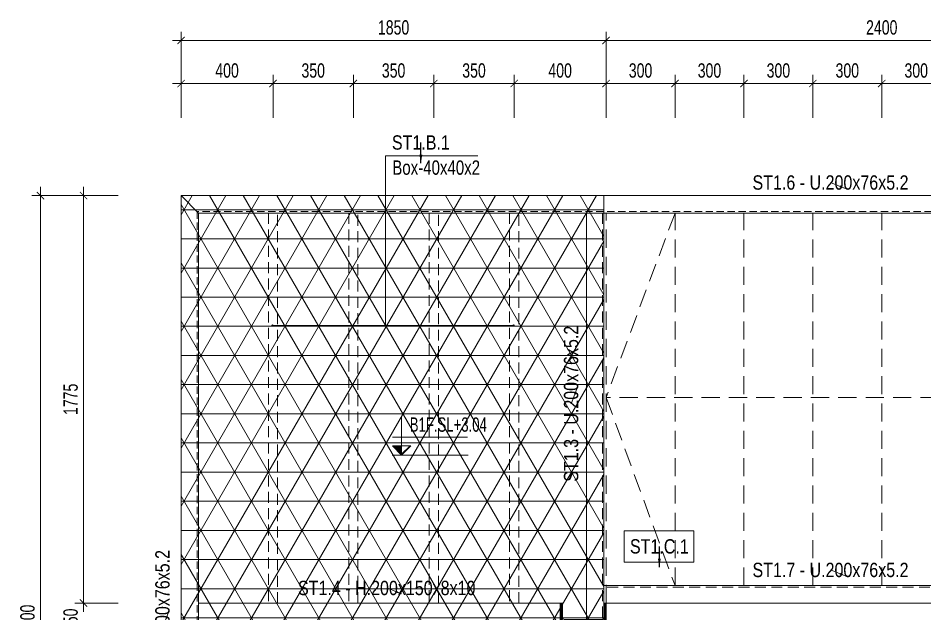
# Model space of a CAD drawing. Header units: millimetres. Extents: x 80771 to 163038, y -101774 to -59328.
# Drawn here: x 81699 to 85646, y -61923 to -59328 of the extents above; entities that cross this region are included whole.
import ezdxf
from ezdxf.enums import TextEntityAlignment as Align

# ---------------------------------------------------------------- set-up
doc = ezdxf.new("R2010")
doc.units = ezdxf.units.MM
doc.linetypes.add('HIDDEN2', pattern=[4.762499999999999, 3.175, -1.5875])
for name, color, linetype, lineweight in [('$0$NDC_S_ANNO', 7, 'Continuous', 20), ('$0$NDC_S_DIM', 1, 'Continuous', 15), ('NDC_S-ANNO', 7, 'Continuous', 20), ('NDC_S-BEAM-NAME-VERT', 7, 'Continuous', 20), ('NDC_S-BEAM-STEL', 30, 'HIDDEN2', 18), ('NDC_S-COLS-NAME', 7, 'Continuous', 20), ('NDC_S-COLS-STEL', 2, 'Continuous', 20), ('NDC_S-DIMS', 1, 'Continuous', 15), ('NDC_S-HIDN', 8, 'HIDDEN2', 13), ('NDC_S-MARK', 1, 'Continuous', 15), ('NDC_S-TEXT-SYMB', 7, 'Continuous', 20), ('NDC_S-TEXT-VIE', 7, 'Continuous', 20), ('NDC_S_ANNO', 7, 'Continuous', 20), ('NDC_S_BEAM NAME', 7, 'Continuous', 9), ('NDC_S_CONTINUOUS', 3, 'Continuous', 20), ('NDC_S_DIM', 1, 'Continuous', 15), ('NDC_S_HATCH MATERIAL', 8, 'Continuous', 13), ('NDC_S_TEXT SYMBOL', 7, 'Continuous', 20)]:
    doc.layers.add(name, color=color, linetype=linetype, lineweight=lineweight)
doc.styles.add('$0$ARIAL', font='arial.ttf', dxfattribs={"width": 0.8})
doc.styles.add('$0$NDC_DIM', font='', dxfattribs={"width": 0.75})
doc.styles.add('ARIAL', font='arial.ttf', dxfattribs={"width": 0.8})
doc.styles.add('NDC_ANNO', font='', dxfattribs={"width": 0.8})
doc.styles.add('NDC_ARIAL', font='arial.ttf', dxfattribs={"width": 0.85})
doc.styles.add('NDC_DIM', font='', dxfattribs={"width": 0.75})
doc.styles.get('$0$NDC_DIM').set_extended_font_data('Dotum')
doc.styles.get('NDC_ANNO').set_extended_font_data('Dotum')
doc.styles.get('NDC_DIM').set_extended_font_data('Dotum')
doc.dimstyles.new('$0$NDC_dim_iso', dxfattribs={"dimtxt": 2.5, "dimasz": 1, "dimexe": 1.5, "dimexo": 2.5, "dimgap": 1, "dimtad": 1, "dimdec": 0, "dimzin": 0, "dimdsep": 46, "dimtxsty": '$0$NDC_DIM', "dimblk": '$0$DIMMARK', "dimcen": 0.09, "dimdle": 1.2, "dimclrd": 1, "dimclre": 1, "dimclrt": 3, "dimadec": 0, "dimazin": 0, "dimtfac": 1, "dimtdec": 0, "dimtix": 1, "dimtofl": 0, "dimtmove": 0, "dimatfit": 3, "dimfxl": 8, "dimfxlon": 1, "dimtolj": 1, "dimtzin": 0, "dimarcsym": 0})
doc.dimstyles.new('NDC_dim_25', dxfattribs={"dimscale": 25, "dimtxt": 2.5, "dimasz": 1.5, "dimexe": 1.5, "dimexo": 2.5, "dimgap": 1, "dimtad": 1, "dimdec": 0, "dimrnd": 0.001, "dimzin": 0, "dimdsep": 46, "dimtxsty": 'NDC_DIM', "dimblk": 'DIMMARK', "dimcen": 0, "dimdle": 1.2, "dimclrd": 256, "dimclre": 256, "dimclrt": 3, "dimadec": 0, "dimazin": 0, "dimtfac": 1, "dimtdec": 0, "dimtix": 1, "dimtofl": 0, "dimtmove": 2, "dimatfit": 3, "dimfxl": 6, "dimfxlon": 1, "dimtolj": 1, "dimtzin": 0, "dimlwd": -1, "dimlwe": -1, "dimarcsym": 0})
doc.dimstyles.new('NDC_dim_iso', dxfattribs={"dimtxt": 2.5, "dimasz": 1.5, "dimexe": 1.5, "dimexo": 1.5, "dimgap": 1, "dimtad": 1, "dimdec": 0, "dimrnd": 0.001, "dimzin": 0, "dimdsep": 46, "dimtxsty": 'NDC_DIM', "dimblk": 'DIMMARK', "dimcen": 0, "dimdle": 1.2, "dimclrd": 256, "dimclre": 256, "dimclrt": 3, "dimadec": 0, "dimazin": 0, "dimtfac": 1, "dimtdec": 0, "dimtix": 1, "dimtofl": 0, "dimtmove": 2, "dimatfit": 3, "dimfxl": 6, "dimfxlon": 1, "dimtolj": 1, "dimtzin": 0, "dimlwd": -1, "dimlwe": -1, "dimarcsym": 0})

# ---------------------------------------------------------------- blocks, each defined once
blk = doc.blocks.new('*U99')
for p, q in [((0.6502196850394916, 7.480314686706894), (-1.86925590551001, 7.480314686706895)), ((0.9260196850394917, 7.204514686706894), (0.9260196850394938, 0.6695005134808927)), ((1.240980314960485, 7.204514686706894), (1.240980314960487, 0.6695005134808927)), ((1.516780314960485, 7.480314686706894), (4.036255905509978, 7.480314686706897)), ((0.6502196850394913, 0.3937005134808928), (-1.869255905510008, 0.3937005134808915)), ((1.51678031496049, 0.3937005134808931), (4.03625590550998, 0.3937005134808934))]:
    blk.add_line(p, q)
for points in [[(4.036255905509978, 7.480314686706897), (4.036255905509977, 7.874015474108894), (-1.86925590551001, 7.874015474108893), (-1.869255905510011, 7.480314686706895)], [(-1.869255905510008, 0.3937005134808915), (-1.869255905510008, -2.739211066304925e-07), (4.03625590550998, -2.739211047242646e-07), (4.03625590550998, 0.3937005134808934)]]:
    blk.add_lwpolyline(points)
for centre, radius, start, end in [((0.6502196850394917, 7.204514686706894), 0.2757999999999995, 360, 450), ((1.516780314960485, 7.204514686706894), 0.2758, 90, 180), ((0.6502196850394912, 0.6695005134808923), 0.2758, 270, 360), ((1.51678031496049, 0.6695005134808927), 0.2758, 180, 270)]:
    blk.add_arc(centre, radius, start, end)
blk = doc.blocks.new('TT1')
at = {"layer": 'NDC_S_HATCH MATERIAL'}
h = blk.add_hatch(dxfattribs=at)
h.set_pattern_fill('NET3', color=256, scale=40)
h.set_pattern_definition([(0, (61817.36769921484, 46136.74623029912), (0, 127), []), (59.99999999999999, (61817.36769921484, 46136.74623029912), (-109.9852262806237, 63.50000000000001), []), (120, (61817.36769921484, 46136.74623029912), (-109.9852262806237, -63.49999999999997), [])])
h.paths.add_polyline_path([(0, 3699.999999999971), (1839.99999999992, 3699.999999999971), (1839.99999999992, 0), (0, 0)])
h = blk.add_hatch(dxfattribs=at)
h.set_pattern_fill('ANSI31', color=256)
h.set_pattern_definition([(45, (60813.48800817122, 46692.38062624838), (-2.245064030267288, 2.245064030267288), [])])
edge = h.paths.add_edge_path()
edge.add_line((1659.999999999978, 1775.000000000044), (1649.999999999964, 1775.000000000044))
edge.add_line((1649.999999999964, 1775.000000000044), (1649.999999999964, 1924.999999999949))
edge.add_line((1649.999999999964, 1924.999999999949), (1659.999999999978, 1924.999999999949))
edge = h.paths.add_edge_path()
edge.add_line((1832.994679999916, 1846), (1667.005319999975, 1846))
edge = h.paths.add_edge_path()
edge.add_line((1832.994679999916, 1853.999999999993), (1667.005319999975, 1853.999999999993))
edge = h.paths.add_edge_path(flags=16)
edge.add_line((1659.999999999978, 1838.994680000003), (1659.999999999978, 1775.000000000044))
edge = h.paths.add_edge_path()
edge.add_line((1839.99999999992, 1838.994680000003), (1839.99999999992, 1775.000000000044))
edge = h.paths.add_edge_path(flags=16)
edge.add_line((1659.999999999978, 1861.005319999997), (1659.999999999978, 1924.999999999949))
edge = h.paths.add_edge_path()
edge.add_line((1839.99999999992, 1861.005319999997), (1839.99999999992, 1924.999999999949))
edge = h.paths.add_edge_path()
edge.add_line((1839.99999999992, 1924.999999999949), (1849.999999999927, 1924.999999999949))
edge.add_line((1849.999999999927, 1924.999999999949), (1849.999999999927, 1775.000000000044))
edge.add_line((1849.999999999927, 1775.000000000044), (1839.99999999992, 1775.000000000044))
edge = h.paths.add_edge_path()
edge.add_arc((1667.005319999975, 1838.994680000003), 7.005320000000003, 90, 180)
edge = h.paths.add_edge_path()
edge.add_arc((1667.005319999975, 1861.005319999997), 7.005320000000003, 180, 270)
edge = h.paths.add_edge_path()
edge.add_arc((1832.994679999916, 1838.994680000003), 7.00531999999999, 0, 90)
edge = h.paths.add_edge_path()
edge.add_arc((1832.994679999916, 1861.005319999997), 7.005320000000003, 270, 360)
at = {"layer": 'NDC_S-BEAM-STEL', "ltscale": 15}
blk.add_line((1833.99999999992, 3623.999999999978), (1833.99999999992, 76), dxfattribs=at)
for points in [[(420.0000758170427, 3624.000019402942), (380.0000758170427, 3624.000019402942), (379.9999999999272, 1925.000000000029), (419.9999999999272, 1925.000000000029)], [(770.0000758170427, 3623.999999999971), (730.0000758170427, 3623.999999999971), (729.9999999999272, 1924.999980597058), (769.9999999999272, 1924.999980597058)], [(1120.000075817043, 3623.999980597), (1080.000075817043, 3623.999980597), (1079.999999999927, 1924.999961194088), (1119.999999999927, 1924.999961194088)], [(1470.000075817043, 3623.999980597), (1430.000075817043, 3623.999980597), (1429.999999999927, 1924.999961194088), (1469.999999999927, 1924.999961194088)]]:
    blk.add_lwpolyline(points, close=True, dxfattribs=at)
blk.add_lwpolyline([(4260.000000000095, 1995.000000000015), (1839.99999999992, 1995.000000000029)], dxfattribs=at)
at = {"layer": 'NDC_S-HIDN', "ltscale": 25}
for p, q in [((1850.000000000015, 1925.000000000029), (1850.000000000022, 3623.999999999978)), ((2149.999999999935, 2001.000000000029), (2150.000000000022, 3623.999999999978)), ((2449.999999999935, 2001.000000000022), (2450.000000000022, 3623.999999999978)), ((2749.999999999935, 2001.000000000022), (2750.000000000022, 3623.999999999978)), ((3049.999999999935, 2001.000000000022), (3050.000000000022, 3623.999999999978))]:
    blk.add_line(p, q, dxfattribs=at)
blk.add_lwpolyline([(0, 3699.999999999971), (1839.99999999992, 3699.999999999971), (1839.99999999992, 0), (0, 0)], close=True, dxfattribs=at)
at = {"layer": 'NDC_S-HIDN', "ltscale": 10}
blk.add_lwpolyline([(2009.517551914672, 70), (6030.000000000015, 70), (6030.000000000015, 3629.999999999985), (70, 3629.999999999971), (70, 70), (1968.387617221102, 70)], dxfattribs=at)
at = {"layer": 'NDC_S-HIDN', "ltscale": 25}
for points in [[(2150.000000000022, 3623.999999999978), (1850.000000000015, 2820.22030382738), (2149.999999999935, 2001.000000000029)], [(4249.999999999971, 2820.22030382738), (1850.000000000015, 2820.22030382738)]]:
    blk.add_lwpolyline(points, dxfattribs=at)
at = {"layer": 'NDC_S_CONTINUOUS'}
for p, q in [((0, 3699.999999999971), (76, 3623.999999999971)), ((1763.99999999992, 3623.999999999978), (1763.99999999992, 76)), ((1839.99999999992, 3623.999999999978), (1839.99999999992, 76)), ((1649.999999999964, 1925.000000000029), (76, 1925.000000000029))]:
    blk.add_line(p, q, dxfattribs=at)
for points in [[(2009.517551914672, 0), (6100.000000000015, 0), (6100.000000000015, 3699.999999999985), (0, 3699.999999999971), (0, 0), (1968.387617221102, 0)], [(2009.517551914672, 76), (6024.000000000015, 76), (6024.000000000015, 3623.999999999985), (76, 3623.999999999971), (76, 76), (1968.387617221102, 76)], [(4260.000000000095, 2001.000000000015), (1839.99999999992, 2001.000000000029)], [(1659.999999999978, 1925.000000000029), (1649.999999999964, 1925.000000000029), (1649.999999999964, 1774.999999999971), (1659.999999999978, 1774.999999999971)], [(4260.000000000095, 1925.000000000015), (1839.99999999992, 1925.000000000029)]]:
    blk.add_lwpolyline(points, dxfattribs=at)
at = {"layer": 'NDC_S-COLS-STEL', "xscale": -25.40000000000001, "yscale": 25.40000000000001, "zscale": 25.4, "rotation": 270}
blk.add_blockref('*U99', (1650.000006957562, 1822.479099999997), dxfattribs=at)
blk = doc.blocks.new('DIMMARK')
at = {"layer": 'NDC_S_DIM', "color": 1}
blk.add_line((-1.5, 0), (1, 0), dxfattribs=at)
at = {"layer": 'NDC_S_DIM', "color": 2, "const_width": 0.1}
blk.add_lwpolyline([(-0.4242640687119285, -0.4242640687119285), (0.4242640687119285, 0.4242640687119285)], dxfattribs=at)
blk = doc.blocks.new('*D564')
at = {"layer": 'Defpoints', "color": 0, "transparency": 16777216}
for p in [(81983.98831728361, -61875.57820630623), (82408.63948109563, -61875.57820630623), (82408.63948109563, -62025.57820630623)]:
    blk.add_point(p, dxfattribs=at)
at = {"layer": 'NDC_S_DIM', "transparency": 16777216}
for p, q in [((81983.98831728361, -61838.07820630623), (81983.98831728361, -61800.57820630623)), ((82133.98831728361, -61875.57820630623), (81946.48831728361, -61875.57820630623)), ((82133.98831728361, -62025.57820630623), (81946.48831728361, -62025.57820630623)), ((81983.98831728361, -62063.07820630623), (81983.98831728361, -62100.57820630623))]:
    blk.add_line(p, q, dxfattribs=at)
at = {"layer": 'NDC_S_DIM', "transparency": 16777216, "xscale": 37.5, "yscale": 37.5, "zscale": 37.5}
for p, rotation in [((81983.98831728361, -61875.57820630623), 270), ((81983.98831728361, -62025.57820630623), 90)]:
    blk.add_blockref('DIMMARK', p, dxfattribs=dict(at, rotation=rotation))
at = {"layer": 'NDC_S_DIM', "color": 3, "transparency": 16777216, "insert": (81927.69591565536, -61950.57820630624), "char_height": 62.5, "attachment_point": 5, "rotation": 90, "style": 'NDC_DIM'}
blk.add_mtext('\\A1;150', dxfattribs=at)
blk = doc.blocks.new('*D565')
at = {"layer": 'Defpoints', "color": 0, "transparency": 16777216}
for p in [(81983.98831728361, -60100.57820630627), (82408.63948109563, -60100.57820630627), (82408.63948109563, -61875.57820630623)]:
    blk.add_point(p, dxfattribs=at)
at = {"layer": 'NDC_S_DIM', "transparency": 16777216}
for p, q in [((82133.98831728361, -60100.57820630627), (81946.48831728361, -60100.57820630627)), ((81983.98831728361, -61838.07820630623), (81983.98831728361, -60138.07820630627)), ((82133.98831728361, -61875.57820630623), (81946.48831728361, -61875.57820630623))]:
    blk.add_line(p, q, dxfattribs=at)
at = {"layer": 'NDC_S_DIM', "transparency": 16777216, "xscale": 37.5, "yscale": 37.5, "zscale": 37.5}
for p, rotation in [((81983.98831728361, -60100.57820630627), 90), ((81983.98831728361, -61875.57820630623), 270)]:
    blk.add_blockref('DIMMARK', p, dxfattribs=dict(at, rotation=rotation))
at = {"layer": 'NDC_S_DIM', "color": 3, "transparency": 16777216, "insert": (81927.69591565536, -60988.07820630627), "char_height": 62.5, "attachment_point": 5, "rotation": 90, "style": 'NDC_DIM'}
blk.add_mtext('\\A1;1775', dxfattribs=at)
blk = doc.blocks.new('*D566')
at = {"layer": 'Defpoints', "color": 0, "transparency": 16777216}
for p in [(81796.48831728361, -60100.57820630628), (82408.63948109563, -60100.57820630627), (82408.63948109563, -63800.57820630626)]:
    blk.add_point(p, dxfattribs=at)
at = {"layer": 'NDC_S_DIM', "transparency": 16777216}
for p, q in [((81946.48831728361, -60100.57820630627), (81758.98831728361, -60100.57820630628)), ((81796.48831728361, -63763.07820630627), (81796.48831728361, -60138.07820630628)), ((81946.48831728361, -63800.57820630626), (81758.98831728361, -63800.57820630627))]:
    blk.add_line(p, q, dxfattribs=at)
at = {"layer": 'NDC_S_DIM', "transparency": 16777216, "xscale": 37.5, "yscale": 37.5, "zscale": 37.5}
for p, rotation in [((81796.48831728361, -60100.57820630628), 90), ((81796.48831728361, -63800.57820630627), 270)]:
    blk.add_blockref('DIMMARK', p, dxfattribs=dict(at, rotation=rotation))
at = {"layer": 'NDC_S_DIM', "color": 3, "transparency": 16777216, "insert": (81740.19591565536, -61950.57820630628), "char_height": 62.5, "attachment_point": 5, "rotation": 90, "style": 'NDC_DIM'}
blk.add_mtext('\\A1;3700', dxfattribs=at)
blk = doc.blocks.new('*D567')
at = {"layer": 'Defpoints', "color": 0, "transparency": 16777216}
for p in [(84258.63948109563, -59425.08063747052), (82408.6394810956, -60100.57820630626), (84258.63948109563, -60100.57820630626)]:
    blk.add_point(p, dxfattribs=at)
at = {"layer": 'NDC_S_DIM', "transparency": 16777216}
for p, q in [((82408.6394810956, -59575.08063747052), (82408.6394810956, -59387.58063747052)), ((84258.63948109563, -59575.08063747052), (84258.63948109563, -59387.58063747052)), ((82446.1394810956, -59425.08063747052), (84221.13948109563, -59425.08063747052))]:
    blk.add_line(p, q, dxfattribs=at)
at = {"layer": 'NDC_S_DIM', "transparency": 16777216, "xscale": 37.5, "yscale": 37.5, "zscale": 37.5, "rotation": 180}
blk.add_blockref('DIMMARK', (82408.6394810956, -59425.08063747052), dxfattribs=at)
at = {"layer": 'NDC_S_DIM', "transparency": 16777216, "xscale": 37.5, "yscale": 37.5, "zscale": 37.5}
blk.add_blockref('DIMMARK', (84258.63948109563, -59425.08063747052), dxfattribs=at)
at = {"layer": 'NDC_S_DIM', "color": 3, "transparency": 16777216, "insert": (83333.63948109561, -59368.7882358423), "char_height": 62.5, "attachment_point": 5, "style": 'NDC_DIM'}
blk.add_mtext('\\A1;1850', dxfattribs=at)
blk = doc.blocks.new('*D568')
at = {"layer": 'Defpoints', "color": 0, "transparency": 16777216}
for p in [(86658.63948109564, -59425.08063747052), (84258.63948109563, -60100.57820630626), (86658.63948109564, -60100.57820630626)]:
    blk.add_point(p, dxfattribs=at)
at = {"layer": 'NDC_S_DIM', "transparency": 16777216}
for p, q in [((84258.63948109563, -59575.08063747052), (84258.63948109563, -59387.58063747052)), ((86658.63948109564, -59575.08063747052), (86658.63948109564, -59387.58063747052)), ((84296.13948109563, -59425.08063747052), (86621.13948109564, -59425.08063747052))]:
    blk.add_line(p, q, dxfattribs=at)
at = {"layer": 'NDC_S_DIM', "transparency": 16777216, "xscale": 37.5, "yscale": 37.5, "zscale": 37.5, "rotation": 180}
blk.add_blockref('DIMMARK', (84258.63948109563, -59425.08063747052), dxfattribs=at)
at = {"layer": 'NDC_S_DIM', "transparency": 16777216, "xscale": 37.5, "yscale": 37.5, "zscale": 37.5}
blk.add_blockref('DIMMARK', (86658.63948109564, -59425.08063747052), dxfattribs=at)
at = {"layer": 'NDC_S_DIM', "color": 3, "transparency": 16777216, "insert": (85458.63948109563, -59368.7882358423), "char_height": 62.5, "attachment_point": 5, "style": 'NDC_DIM'}
blk.add_mtext('\\A1;2400', dxfattribs=at)
blk = doc.blocks.new('*D570')
at = {"layer": 'Defpoints', "color": 0, "transparency": 16777216}
for p in [(82808.63948109554, -59612.58063747052), (82408.6394810956, -60100.57820630626), (82808.63948109554, -60100.57820630626)]:
    blk.add_point(p, dxfattribs=at)
at = {"layer": 'NDC_S_DIM', "transparency": 16777216}
for p, q in [((82408.6394810956, -59762.58063747052), (82408.6394810956, -59575.08063747052)), ((82808.63948109554, -59762.58063747052), (82808.63948109554, -59575.08063747052)), ((82446.1394810956, -59612.58063747052), (82771.13948109554, -59612.58063747052))]:
    blk.add_line(p, q, dxfattribs=at)
at = {"layer": 'NDC_S_DIM', "transparency": 16777216, "xscale": 37.5, "yscale": 37.5, "zscale": 37.5, "rotation": 180}
blk.add_blockref('DIMMARK', (82408.6394810956, -59612.58063747052), dxfattribs=at)
at = {"layer": 'NDC_S_DIM', "transparency": 16777216, "xscale": 37.5, "yscale": 37.5, "zscale": 37.5}
blk.add_blockref('DIMMARK', (82808.63948109554, -59612.58063747052), dxfattribs=at)
at = {"layer": 'NDC_S_DIM', "color": 3, "transparency": 16777216, "insert": (82608.63948109557, -59556.2882358423), "char_height": 62.5, "attachment_point": 5, "style": 'NDC_DIM'}
blk.add_mtext('\\A1;400', dxfattribs=at)
blk = doc.blocks.new('*D571')
at = {"layer": 'Defpoints', "color": 0, "transparency": 16777216}
for p in [(83158.63948109552, -59612.58063747052), (82808.63948109554, -60100.57820630626), (83158.63948109552, -60100.57820630626)]:
    blk.add_point(p, dxfattribs=at)
at = {"layer": 'NDC_S_DIM', "transparency": 16777216}
for p, q in [((82808.63948109554, -59762.58063747052), (82808.63948109554, -59575.08063747052)), ((83158.63948109552, -59762.58063747052), (83158.63948109552, -59575.08063747052)), ((82846.13948109554, -59612.58063747052), (83121.13948109552, -59612.58063747052))]:
    blk.add_line(p, q, dxfattribs=at)
at = {"layer": 'NDC_S_DIM', "transparency": 16777216, "xscale": 37.5, "yscale": 37.5, "zscale": 37.5, "rotation": 180}
blk.add_blockref('DIMMARK', (82808.63948109554, -59612.58063747052), dxfattribs=at)
at = {"layer": 'NDC_S_DIM', "transparency": 16777216, "xscale": 37.5, "yscale": 37.5, "zscale": 37.5}
blk.add_blockref('DIMMARK', (83158.63948109552, -59612.58063747052), dxfattribs=at)
at = {"layer": 'NDC_S_DIM', "color": 3, "transparency": 16777216, "insert": (82983.63948109554, -59556.2882358423), "char_height": 62.5, "attachment_point": 5, "style": 'NDC_DIM'}
blk.add_mtext('\\A1;350', dxfattribs=at)
blk = doc.blocks.new('*D572')
at = {"layer": 'Defpoints', "color": 0, "transparency": 16777216}
for p in [(83508.63948109552, -59612.58063747052), (83158.63948109552, -60100.57820630626), (83508.63948109552, -60100.57820630626)]:
    blk.add_point(p, dxfattribs=at)
at = {"layer": 'NDC_S_DIM', "transparency": 16777216}
for p, q in [((83158.63948109552, -59762.58063747052), (83158.63948109552, -59575.08063747052)), ((83508.63948109552, -59762.58063747052), (83508.63948109552, -59575.08063747052)), ((83196.13948109552, -59612.58063747052), (83471.13948109552, -59612.58063747052))]:
    blk.add_line(p, q, dxfattribs=at)
at = {"layer": 'NDC_S_DIM', "transparency": 16777216, "xscale": 37.5, "yscale": 37.5, "zscale": 37.5, "rotation": 180}
blk.add_blockref('DIMMARK', (83158.63948109552, -59612.58063747052), dxfattribs=at)
at = {"layer": 'NDC_S_DIM', "transparency": 16777216, "xscale": 37.5, "yscale": 37.5, "zscale": 37.5}
blk.add_blockref('DIMMARK', (83508.63948109552, -59612.58063747052), dxfattribs=at)
at = {"layer": 'NDC_S_DIM', "color": 3, "transparency": 16777216, "insert": (83333.63948109552, -59556.2882358423), "char_height": 62.5, "attachment_point": 5, "style": 'NDC_DIM'}
blk.add_mtext('\\A1;350', dxfattribs=at)
blk = doc.blocks.new('*D573')
at = {"layer": 'Defpoints', "color": 0, "transparency": 16777216}
for p in [(83858.63948109552, -59612.58063747052), (83508.63948109552, -60100.57820630626), (83858.63948109552, -60100.57820630626)]:
    blk.add_point(p, dxfattribs=at)
at = {"layer": 'NDC_S_DIM', "transparency": 16777216}
for p, q in [((83508.63948109552, -59762.58063747052), (83508.63948109552, -59575.08063747052)), ((83858.63948109552, -59762.58063747052), (83858.63948109552, -59575.08063747052)), ((83546.13948109552, -59612.58063747052), (83821.13948109552, -59612.58063747052))]:
    blk.add_line(p, q, dxfattribs=at)
at = {"layer": 'NDC_S_DIM', "transparency": 16777216, "xscale": 37.5, "yscale": 37.5, "zscale": 37.5, "rotation": 180}
blk.add_blockref('DIMMARK', (83508.63948109552, -59612.58063747052), dxfattribs=at)
at = {"layer": 'NDC_S_DIM', "transparency": 16777216, "xscale": 37.5, "yscale": 37.5, "zscale": 37.5}
blk.add_blockref('DIMMARK', (83858.63948109552, -59612.58063747052), dxfattribs=at)
at = {"layer": 'NDC_S_DIM', "color": 3, "transparency": 16777216, "insert": (83683.63948109552, -59556.2882358423), "char_height": 62.5, "attachment_point": 5, "style": 'NDC_DIM'}
blk.add_mtext('\\A1;350', dxfattribs=at)
blk = doc.blocks.new('*D574')
at = {"layer": 'Defpoints', "color": 0, "transparency": 16777216}
for p in [(84258.63948109564, -59612.58063747052), (83858.63948109552, -60100.57820630626), (84258.63948109564, -60100.57820630626)]:
    blk.add_point(p, dxfattribs=at)
at = {"layer": 'NDC_S_DIM', "transparency": 16777216}
for p, q in [((83858.63948109552, -59762.58063747052), (83858.63948109552, -59575.08063747052)), ((84258.63948109564, -59762.58063747052), (84258.63948109564, -59575.08063747052)), ((83896.13948109552, -59612.58063747052), (84221.13948109564, -59612.58063747052))]:
    blk.add_line(p, q, dxfattribs=at)
at = {"layer": 'NDC_S_DIM', "transparency": 16777216, "xscale": 37.5, "yscale": 37.5, "zscale": 37.5, "rotation": 180}
blk.add_blockref('DIMMARK', (83858.63948109552, -59612.58063747052), dxfattribs=at)
at = {"layer": 'NDC_S_DIM', "transparency": 16777216, "xscale": 37.5, "yscale": 37.5, "zscale": 37.5}
blk.add_blockref('DIMMARK', (84258.63948109564, -59612.58063747052), dxfattribs=at)
at = {"layer": 'NDC_S_DIM', "color": 3, "transparency": 16777216, "insert": (84058.63948109558, -59556.2882358423), "char_height": 62.5, "attachment_point": 5, "style": 'NDC_DIM'}
blk.add_mtext('\\A1;400', dxfattribs=at)
blk = doc.blocks.new('*D575')
at = {"layer": 'Defpoints', "color": 0, "transparency": 16777216}
for p in [(84558.63948109563, -59612.58063747052), (84258.63948109564, -60100.57820630626), (84558.63948109563, -60100.57820630626)]:
    blk.add_point(p, dxfattribs=at)
at = {"layer": 'NDC_S_DIM', "transparency": 16777216}
for p, q in [((84258.63948109564, -59762.58063747052), (84258.63948109564, -59575.08063747052)), ((84558.63948109563, -59762.58063747052), (84558.63948109563, -59575.08063747052)), ((84296.13948109564, -59612.58063747052), (84521.13948109563, -59612.58063747052))]:
    blk.add_line(p, q, dxfattribs=at)
at = {"layer": 'NDC_S_DIM', "transparency": 16777216, "xscale": 37.5, "yscale": 37.5, "zscale": 37.5, "rotation": 180}
blk.add_blockref('DIMMARK', (84258.63948109564, -59612.58063747052), dxfattribs=at)
at = {"layer": 'NDC_S_DIM', "transparency": 16777216, "xscale": 37.5, "yscale": 37.5, "zscale": 37.5}
blk.add_blockref('DIMMARK', (84558.63948109563, -59612.58063747052), dxfattribs=at)
at = {"layer": 'NDC_S_DIM', "color": 3, "transparency": 16777216, "insert": (84408.63948109563, -59556.2882358423), "char_height": 62.5, "attachment_point": 5, "style": 'NDC_DIM'}
blk.add_mtext('\\A1;300', dxfattribs=at)
blk = doc.blocks.new('*D576')
at = {"layer": 'Defpoints', "color": 0, "transparency": 16777216}
for p in [(84858.63948109563, -59612.58063747052), (84558.63948109563, -60100.57820630626), (84858.63948109563, -60100.57820630626)]:
    blk.add_point(p, dxfattribs=at)
at = {"layer": 'NDC_S_DIM', "transparency": 16777216}
for p, q in [((84558.63948109563, -59762.58063747052), (84558.63948109563, -59575.08063747052)), ((84858.63948109563, -59762.58063747052), (84858.63948109563, -59575.08063747052)), ((84596.13948109563, -59612.58063747052), (84821.13948109563, -59612.58063747052))]:
    blk.add_line(p, q, dxfattribs=at)
at = {"layer": 'NDC_S_DIM', "transparency": 16777216, "xscale": 37.5, "yscale": 37.5, "zscale": 37.5, "rotation": 180}
blk.add_blockref('DIMMARK', (84558.63948109563, -59612.58063747052), dxfattribs=at)
at = {"layer": 'NDC_S_DIM', "transparency": 16777216, "xscale": 37.5, "yscale": 37.5, "zscale": 37.5}
blk.add_blockref('DIMMARK', (84858.63948109563, -59612.58063747052), dxfattribs=at)
at = {"layer": 'NDC_S_DIM', "color": 3, "transparency": 16777216, "insert": (84708.63948109563, -59556.2882358423), "char_height": 62.5, "attachment_point": 5, "style": 'NDC_DIM'}
blk.add_mtext('\\A1;300', dxfattribs=at)
blk = doc.blocks.new('*D577')
at = {"layer": 'Defpoints', "color": 0, "transparency": 16777216}
for p in [(85158.63948109563, -59612.58063747052), (84858.63948109563, -60100.57820630626), (85158.63948109563, -60100.57820630626)]:
    blk.add_point(p, dxfattribs=at)
at = {"layer": 'NDC_S_DIM', "transparency": 16777216}
for p, q in [((84858.63948109563, -59762.58063747052), (84858.63948109563, -59575.08063747052)), ((85158.63948109563, -59762.58063747052), (85158.63948109563, -59575.08063747052)), ((84896.13948109563, -59612.58063747052), (85121.13948109563, -59612.58063747052))]:
    blk.add_line(p, q, dxfattribs=at)
at = {"layer": 'NDC_S_DIM', "transparency": 16777216, "xscale": 37.5, "yscale": 37.5, "zscale": 37.5, "rotation": 180}
blk.add_blockref('DIMMARK', (84858.63948109563, -59612.58063747052), dxfattribs=at)
at = {"layer": 'NDC_S_DIM', "transparency": 16777216, "xscale": 37.5, "yscale": 37.5, "zscale": 37.5}
blk.add_blockref('DIMMARK', (85158.63948109563, -59612.58063747052), dxfattribs=at)
at = {"layer": 'NDC_S_DIM', "color": 3, "transparency": 16777216, "insert": (85008.63948109563, -59556.2882358423), "char_height": 62.5, "attachment_point": 5, "style": 'NDC_DIM'}
blk.add_mtext('\\A1;300', dxfattribs=at)
blk = doc.blocks.new('*D578')
at = {"layer": 'Defpoints', "color": 0, "transparency": 16777216}
for p in [(85458.63948109563, -59612.58063747052), (85158.63948109563, -60100.57820630626), (85458.63948109563, -60100.57820630626)]:
    blk.add_point(p, dxfattribs=at)
at = {"layer": 'NDC_S_DIM', "transparency": 16777216}
for p, q in [((85158.63948109563, -59762.58063747052), (85158.63948109563, -59575.08063747052)), ((85458.63948109563, -59762.58063747052), (85458.63948109563, -59575.08063747052)), ((85196.13948109563, -59612.58063747052), (85421.13948109563, -59612.58063747052))]:
    blk.add_line(p, q, dxfattribs=at)
at = {"layer": 'NDC_S_DIM', "transparency": 16777216, "xscale": 37.5, "yscale": 37.5, "zscale": 37.5, "rotation": 180}
blk.add_blockref('DIMMARK', (85158.63948109563, -59612.58063747052), dxfattribs=at)
at = {"layer": 'NDC_S_DIM', "transparency": 16777216, "xscale": 37.5, "yscale": 37.5, "zscale": 37.5}
blk.add_blockref('DIMMARK', (85458.63948109563, -59612.58063747052), dxfattribs=at)
at = {"layer": 'NDC_S_DIM', "color": 3, "transparency": 16777216, "insert": (85308.63948109563, -59556.2882358423), "char_height": 62.5, "attachment_point": 5, "style": 'NDC_DIM'}
blk.add_mtext('\\A1;300', dxfattribs=at)
blk = doc.blocks.new('*D579')
at = {"layer": 'Defpoints', "color": 0, "transparency": 16777216}
for p in [(85758.63948109563, -59612.58063747052), (85458.63948109563, -60100.57820630626), (85758.63948109563, -60100.57820630626)]:
    blk.add_point(p, dxfattribs=at)
at = {"layer": 'NDC_S_DIM', "transparency": 16777216}
for p, q in [((85458.63948109563, -59762.58063747052), (85458.63948109563, -59575.08063747052)), ((85758.63948109563, -59762.58063747052), (85758.63948109563, -59575.08063747052)), ((85496.13948109563, -59612.58063747052), (85721.13948109563, -59612.58063747052))]:
    blk.add_line(p, q, dxfattribs=at)
at = {"layer": 'NDC_S_DIM', "transparency": 16777216, "xscale": 37.5, "yscale": 37.5, "zscale": 37.5, "rotation": 180}
blk.add_blockref('DIMMARK', (85458.63948109563, -59612.58063747052), dxfattribs=at)
at = {"layer": 'NDC_S_DIM', "transparency": 16777216, "xscale": 37.5, "yscale": 37.5, "zscale": 37.5}
blk.add_blockref('DIMMARK', (85758.63948109563, -59612.58063747052), dxfattribs=at)
at = {"layer": 'NDC_S_DIM', "color": 3, "transparency": 16777216, "insert": (85608.63948109563, -59556.2882358423), "char_height": 62.5, "attachment_point": 5, "style": 'NDC_DIM'}
blk.add_mtext('\\A1;300', dxfattribs=at)
blk = doc.blocks.new('kata_block_CT')
at = {"layer": 'NDC_S_ANNO'}
blk.add_hatch(color=3, dxfattribs=at).paths.add_polyline_path([(0, 1.596954857557648), (-1.612010908633238, 1.596954857557648), (0, 0)])
at = {"layer": 'NDC_S_ANNO', "ltscale": 50}
h = blk.add_hatch(dxfattribs=at)
h.set_pattern_fill('ANSI31', color=256, scale=1.406250541793835, style=0)
h.set_pattern_definition([(45.00000000000001, (0, 5.456968210637569e-12), (-3.157122508925224, 3.157122508925225), [])])
h.paths.add_polyline_path([(0, 1.596954857557648), (0, 0), (1.612010908924276, 1.596954857557648)])
for p, q in [((-1.592704896858777, 3.140833880479477), (11.46947077315417, 3.140833880479477)), ((11.56125648126181, 5.456968210637569e-12), (-1.63869572513795, 5.456968210637569e-12))]:
    blk.add_line(p, q, dxfattribs=at)
for points in [[(0, 6.69495074864426), (0, 0)], [(0, 0), (-1.612010908924276, 1.596954857557648), (0, 1.596954857557648)], [(0, 0), (1.612010908924276, 1.596954857557648), (0, 1.596954857557648)]]:
    blk.add_lwpolyline(points, dxfattribs=at)
at = {"layer": 'NDC_S_ANNO', "color": 8, "ltscale": 50}
blk.add_lwpolyline([(0, 0), (-1.612010908633238, 1.596954857557648), (0, 1.596954857557648)], dxfattribs=at)
at = {"layer": 'NDC_S_TEXT SYMBOL', "color": 3, "style": 'NDC_ANNO', "width": 0.8}
blk.add_attdef('CT', (1.409564409346785, 4.068271311703938), '', height=2.5, dxfattribs=at)
blk = doc.blocks.new('$0$DIMMARK')
at = {"layer": '$0$NDC_S_DIM', "color": 1}
blk.add_line((-1.5, 0), (1, 0), dxfattribs=at)
at = {"layer": '$0$NDC_S_DIM', "color": 2, "const_width": 0.1}
blk.add_lwpolyline([(-0.4242640687119285, -0.4242640687119285), (0.4242640687119285, 0.4242640687119285)], dxfattribs=at)
blk = doc.blocks.new('*U6')
at = {"layer": '$0$NDC_S_ANNO', "ltscale": 0.8, "style": '$0$ARIAL', "width": 0.8}
blk.add_attdef('TEN', text='', height=2.5, dxfattribs=at).set_placement((-2.578270345291724, 1.026458553720925), align=Align.MIDDLE_CENTER)
at = {"layer": '$0$NDC_S_ANNO', "ltscale": 0.8, "style": '$0$ARIAL', "width": 0.8, "flags": 1}
blk.add_attdef('CHU_THICH', text='', height=2.5, dxfattribs=at).set_placement((0, 0), align=Align.MIDDLE_CENTER)
at = {"layer": 'Defpoints'}
blk.add_leader([(0, 0), (-2.578270345291724, 1.026458553720925)], dimstyle='$0$NDC_dim_iso', override={"dimgap": 0.625, "dimtad": 0}, dxfattribs=at)
blk = doc.blocks.new('*U9')
at = {"layer": 'NDC_S-ANNO', "ltscale": 0.8, "style": 'ARIAL', "width": 0.8}
blk.add_attdef('TEN', text='', height=2.5, dxfattribs=at).set_placement((-8.992528943707612e-13, 3.626766734923697), align=Align.MIDDLE_CENTER)
at = {"layer": 'NDC_S-ANNO', "ltscale": 0.8, "style": 'ARIAL', "width": 0.8, "flags": 1}
blk.add_attdef('CHU_THICH', text='', height=2.5, dxfattribs=at).set_placement((0, 0), align=Align.MIDDLE_CENTER)
at = {"layer": 'Defpoints'}
blk.add_leader([(0, 0), (-8.992528943707612e-13, 3.626766734923697)], dimstyle='NDC_dim_iso', override={"dimgap": 0.625, "dimtad": 0}, dxfattribs=at)

msp = doc.modelspace()

# ---------------------------------------------------------------- linework, layer by layer
at = {"layer": 'NDC_S-MARK'}
msp.add_lwpolyline([(84337.42292637075, -61561.38129523323), (84640.64152453095, -61561.38129523323), (84640.64152453095, -61697.01760981694), (84337.42292637075, -61697.01760981694)], close=True, dxfattribs=at)

# ---------------------------------------------------------------- block references
at = {"layer": 'NDC_S-ANNO'}
ref = msp.add_blockref('kata_block_CT', (83368.71058245415, -61231.00424674097), dxfattribs=dict(at, xscale=25, yscale=25, zscale=25))
ref.add_attrib('CT', 'B1F.SL+3.04', (83403.94969268554, -61129.29746392313), dxfattribs={"layer": 'NDC_S-TEXT-SYMB', "color": 3, "height": 62.5, "style": 'NDC_ANNO', "width": 0.7})
at = {"layer": 'NDC_S-BEAM-NAME-VERT', "xscale": 24.99999999999998, "yscale": 24.99999999999998, "zscale": 24.99999999999998}
msp.add_blockref('*U9', (83452.36948632315, -59960.07187861142), dxfattribs=at).add_auto_attribs({'TEN': 'ST1.B.1'})
at = {"layer": 'NDC_S-COLS-NAME', "xscale": 25.00000000000031, "yscale": 25.00000000000031, "zscale": 25.00000000000031}
msp.add_blockref('*U9', (84490.51335332368, -61719.19551206097), dxfattribs=at).add_auto_attribs({'TEN': 'ST1.C.1'})
at = {"layer": 'NDC_S_BEAM NAME', "xscale": 25, "yscale": 25, "zscale": 25}
for p, values in [((85299.95925054929, -60069.37430867002), {'TEN': 'ST1.6 - U.200x76x5.2'}), ((85299.95925054929, -61756.88321168016), {'TEN': 'ST1.7 - U.200x76x5.2'}), ((83368.08809117725, -61835.44967052931), {'TEN': 'ST1.4 - H.200x150x8x10'})]:
    msp.add_blockref('*U6', p, dxfattribs=at).add_auto_attribs(values)
at = {"layer": 'NDC_S_BEAM NAME', "xscale": 25, "yscale": 25, "zscale": 25, "rotation": 90}
for p, values in [((84131.88368576343, -60942.97983281151), {'TEN': 'ST1.3 - U.200x76x5.2'}), ((82352.95191278402, -61919.72143312514), {'TEN': 'ST1.5 - U.200x76x5.2'})]:
    msp.add_blockref('*U6', p, dxfattribs=at).add_auto_attribs(values)
at = {"layer": 'NDC_S_CONTINUOUS'}
msp.add_blockref('TT1', (82408.6394810956, -63800.57820630623), dxfattribs=at)

# ---------------------------------------------------------------- texts
at = {"layer": 'NDC_S-TEXT-VIE', "style": 'NDC_ARIAL', "width": 0.75}
msp.add_text('Box-40x40x2', height=62.49999999999999, dxfattribs=at).set_placement((83327.89829365077, -59978.69716018376), align=Align.MIDDLE_LEFT)

# ---------------------------------------------------------------- dimensions: what is measured, and where the dimension line sits
at = {"layer": 'NDC_S_DIM'}
for base, p1, p2, picture, middle in [((84258.63948109563, -59425.08063747052), (82408.6394810956, -60100.57820630626), (84258.63948109563, -60100.57820630626), '*D567', (83333.63948109561, -59368.7882358423)), ((86658.63948109564, -59425.08063747052), (84258.63948109563, -60100.57820630626), (86658.63948109564, -60100.57820630626), '*D568', (85458.63948109563, -59368.7882358423)), ((82808.63948109554, -59612.58063747052), (82408.6394810956, -60100.57820630626), (82808.63948109554, -60100.57820630626), '*D570', (82608.63948109557, -59556.2882358423)), ((83158.63948109552, -59612.58063747052), (82808.63948109554, -60100.57820630626), (83158.63948109552, -60100.57820630626), '*D571', (82983.63948109554, -59556.2882358423)), ((83508.63948109552, -59612.58063747052), (83158.63948109552, -60100.57820630626), (83508.63948109552, -60100.57820630626), '*D572', (83333.63948109552, -59556.2882358423)), ((83858.63948109552, -59612.58063747052), (83508.63948109552, -60100.57820630626), (83858.63948109552, -60100.57820630626), '*D573', (83683.63948109552, -59556.2882358423)), ((84258.63948109564, -59612.58063747052), (83858.63948109552, -60100.57820630626), (84258.63948109564, -60100.57820630626), '*D574', (84058.63948109558, -59556.2882358423)), ((84558.63948109563, -59612.58063747052), (84258.63948109564, -60100.57820630626), (84558.63948109563, -60100.57820630626), '*D575', (84408.63948109563, -59556.2882358423)), ((84858.63948109563, -59612.58063747052), (84558.63948109563, -60100.57820630626), (84858.63948109563, -60100.57820630626), '*D576', (84708.63948109563, -59556.2882358423)), ((85158.63948109563, -59612.58063747052), (84858.63948109563, -60100.57820630626), (85158.63948109563, -60100.57820630626), '*D577', (85008.63948109563, -59556.2882358423)), ((85458.63948109563, -59612.58063747052), (85158.63948109563, -60100.57820630626), (85458.63948109563, -60100.57820630626), '*D578', (85308.63948109563, -59556.2882358423)), ((85758.63948109563, -59612.58063747052), (85458.63948109563, -60100.57820630626), (85758.63948109563, -60100.57820630626), '*D579', (85608.63948109563, -59556.2882358423))]:
    dim = msp.add_linear_dim(base=base, p1=p1, p2=p2, dimstyle='NDC_dim_25', dxfattribs=at)
    dim.commit()
    dim.dimension.update_dxf_attribs({"geometry": picture, "text_midpoint": middle})
for base, p1, p2, picture, middle in [((81796.48831728361, -60100.57820630628), (82408.6394810956, -63800.57820630623), (82408.6394810956, -60100.57820630624), '*D566', (81740.19591565536, -61950.57820630628)), ((81983.98831728361, -60100.57820630627), (82408.6394810956, -61875.5782063062), (82408.6394810956, -60100.57820630624), '*D565', (81927.69591565536, -60988.07820630627)), ((81983.98831728361, -61875.57820630623), (82408.6394810956, -62025.5782063062), (82408.6394810956, -61875.5782063062), '*D564', (81927.69591565536, -61950.57820630624))]:
    dim = msp.add_linear_dim(base=base, p1=p1, p2=p2, angle=90, dimstyle='NDC_dim_25', dxfattribs=at)
    dim.commit()
    dim.dimension.update_dxf_attribs({"geometry": picture, "text_midpoint": middle})

# ---------------------------------------------------------------- leaders
at = {"layer": 'NDC_S-DIMS', "linetype": 'Continuous'}
for points, override in [([(83298.59531957208, -60666.60876514205), (83298.59531194199, -59926.97856038747), (83700.79765504826, -59926.97856038747)], {"dimgap": 1, "dimtad": 0, "dimldrblk": 'DotSmall'}), ([(82806.28120465329, -60666.60878711135), (83856.28120465329, -60666.60874025556)], {"dimtad": 0, "dimldrblk": 'DotSmall'}), ([(83856.28120465329, -60666.60874025556), (82806.28120465329, -60666.60878711135)], {"dimtad": 0, "dimldrblk": 'DotSmall'})]:
    msp.add_leader(points, dimstyle='NDC_dim_25', override=override, dxfattribs=at)

doc.saveas('drawing.dxf')
